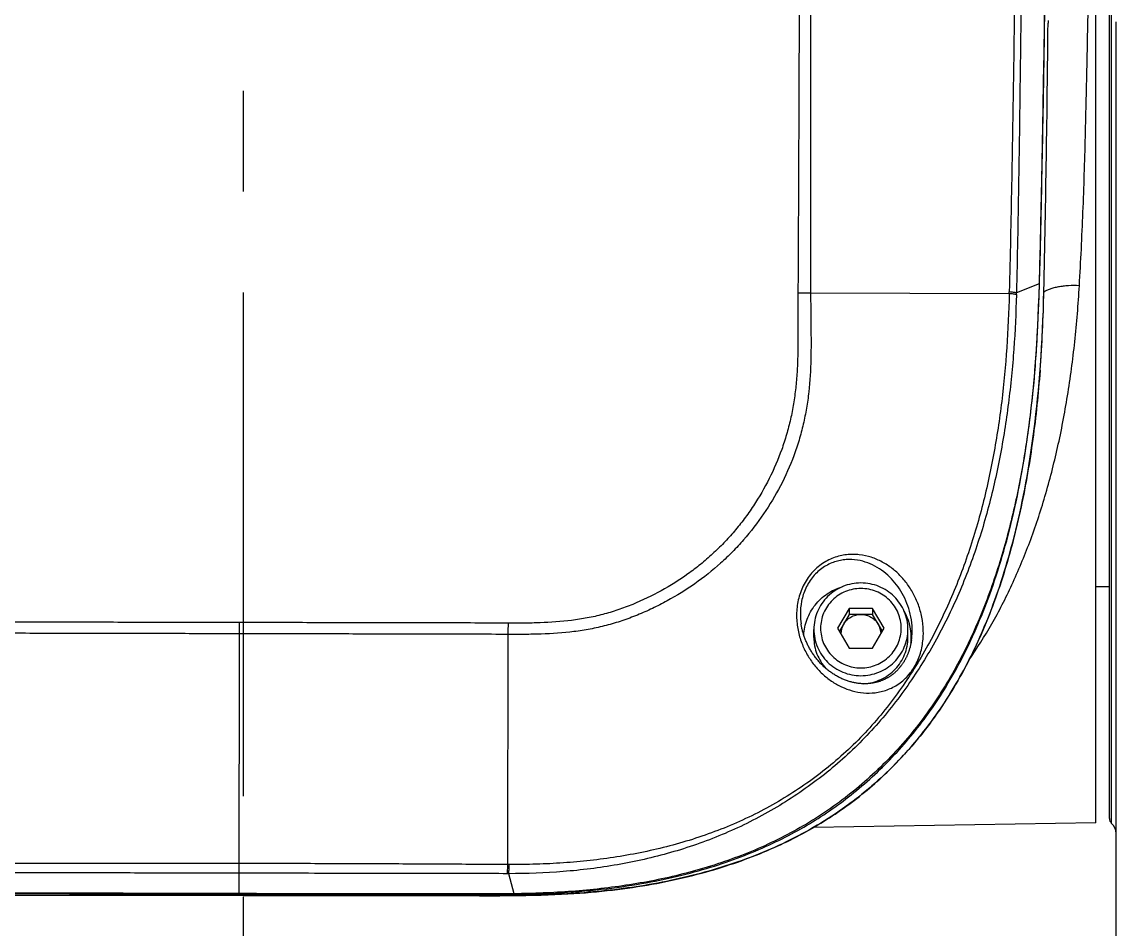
# Model space of a CAD drawing. Header units: millimetres. Extents: x 5828 to 6704, y 123 to 421.
# Drawn here: x 6340.053 to 6344.126, y 269.845 to 273.221 of the extents above; entities that cross this region are included whole.
import ezdxf

# ---------------------------------------------------------------- set-up
doc = ezdxf.new("R2010")
doc.units = ezdxf.units.MM
doc.linetypes.add('CENTER', pattern=[0.6, 0.375, -0.075, 0.075, -0.075])
doc.layers.add('中心线', color=7, linetype='Continuous')
doc.layers.add('外形图', color=7, linetype='Continuous')

msp = doc.modelspace()

# ---------------------------------------------------------------- linework, layer by layer
at = {"layer": '中心线', "linetype": 'CENTER', "ltscale": 5}
msp.add_line((6340.876, 281.2143), (6340.876, 224.7506), dxfattribs=at)
at = {"layer": '外形图', "linetype": 'ByBlock'}
for p, q in [((6344.051, 270.2408), (6344.051, 277.0939)), ((6344.101, 270.2569), (6344.101, 276.6439)), ((6344.1093, 270.2383), (6344.1093, 273.4686)), ((6343.8728, 273.2264), (6343.8726, 273.2156)), ((6344.126, 269.6744), (6344.126, 273.2209)), ((6343.8493, 272.6317), (6343.8544, 272.9022)), ((6343.7283, 272.2094), (6342.989, 272.2108)), ((6343.8396, 272.2459), (6343.7549, 272.2125)), ((6343.8572, 272.2194), (6343.8572, 272.219)), ((6343.8429, 271.9245), (6343.8428, 271.923)), ((6344.051, 271.1193), (6344.101, 271.1193)), ((6343.1327, 271.0384), (6343.0894, 270.9645)), ((6343.1327, 271.0384), (6343.1327, 271.0158)), ((6343.2193, 271.0384), (6343.1327, 271.0384)), ((6343.2193, 271.0384), (6343.2193, 271.0158)), ((6343.2626, 270.9645), (6343.2193, 271.0384)), ((6340.8633, 270.9438), (6340.8634, 270.9856)), ((6343.1327, 271.0158), (6343.096, 270.9532)), ((6343.2193, 271.0158), (6343.1327, 271.0158)), ((6343.256, 270.9532), (6343.2193, 271.0158)), ((6343.001, 270.9298), (6343.001, 270.9602)), ((6343.0894, 270.9645), (6343.1327, 270.8906)), ((6343.2193, 270.8906), (6343.2626, 270.9645)), ((6343.351, 270.9298), (6343.351, 270.9602)), ((6340.8617, 269.9749), (6340.8633, 270.9438)), ((6341.8618, 270.085), (6341.8633, 270.9414)), ((6343.1327, 270.8906), (6343.2193, 270.8906)), ((6344.051, 270.2408), (6342.999, 270.2225)), ((6341.8651, 270.051), (6341.8597, 270.051)), ((6341.8674, 270.0849), (6341.8618, 270.085)), ((6341.8852, 269.9763), (6341.8651, 270.051)), ((6340.2298, 269.9764), (6340.701, 269.9752)), ((6340.701, 269.9752), (6341.5502, 269.974)), ((6341.4931, 269.9694), (6341.6288, 269.9693)), ((6341.5502, 269.974), (6341.7983, 269.9736)), ((6341.6288, 269.9693), (6341.7563, 269.969)), ((6341.7563, 269.969), (6341.8315, 269.9691))]:
    msp.add_line(p, q, dxfattribs=at)
for points in [[(6343.8544, 272.9022), (6343.8561, 273.0004), (6343.8577, 273.1033), (6343.8591, 273.2112), (6343.8605, 273.3248)], [(6343.8404, 272.2447), (6343.8425, 272.3171), (6343.8444, 272.3917), (6343.8461, 272.4688), (6343.8493, 272.6317)], [(6341.8315, 269.9691), (6341.8658, 269.9693), (6341.898, 269.9696), (6341.9285, 269.9701), (6341.9576, 269.9707), (6341.9853, 269.9714), (6342.0118, 269.9723), (6342.0372, 269.9733), (6342.0616, 269.9745), (6342.085, 269.9758), (6342.1076, 269.9771), (6342.1295, 269.9786), (6342.1507, 269.9803), (6342.1715, 269.982), (6342.1919, 269.9838), (6342.2119, 269.9858), (6342.2316, 269.9879), (6342.251, 269.9901), (6342.2701, 269.9924), (6342.289, 269.9948), (6342.3077, 269.9973), (6342.3261, 270), (6342.3444, 270.0028), (6342.3625, 270.0057), (6342.3804, 270.0086), (6342.3982, 270.0118), (6342.4158, 270.015), (6342.4332, 270.0183), (6342.4504, 270.0217), (6342.4675, 270.0253), (6342.4844, 270.0289), (6342.5011, 270.0326), (6342.5177, 270.0365), (6342.5341, 270.0404), (6342.5504, 270.0445), (6342.5665, 270.0486), (6342.5824, 270.0528), (6342.5981, 270.0571), (6342.6136, 270.0615), (6342.629, 270.0659), (6342.6441, 270.0705), (6342.6591, 270.0751), (6342.6739, 270.0798), (6342.6885, 270.0846), (6342.703, 270.0894), (6342.7173, 270.0943), (6342.7314, 270.0993), (6342.7453, 270.1044), (6342.7591, 270.1095), (6342.7727, 270.1147), (6342.7862, 270.1199), (6342.7995, 270.1253), (6342.8127, 270.1306), (6342.8256, 270.1361), (6342.8385, 270.1416), (6342.8512, 270.1472), (6342.8637, 270.1528), (6342.8761, 270.1585), (6342.8883, 270.1643), (6342.9004, 270.1701), (6342.9124, 270.176), (6342.9243, 270.182), (6342.9361, 270.188), (6342.9478, 270.1941), (6342.9593, 270.2003), (6342.9708, 270.2065), (6342.9822, 270.2129), (6342.9934, 270.2193), (6343.0046, 270.2257), (6343.0156, 270.2323), (6343.0266, 270.2388), (6343.0374, 270.2455), (6343.0481, 270.2522), (6343.0587, 270.259), (6343.0692, 270.2658), (6343.0796, 270.2727), (6343.0899, 270.2797), (6343.1002, 270.2868), (6343.1104, 270.2939), (6343.1205, 270.3012), (6343.1305, 270.3085), (6343.1405, 270.3159), (6343.1505, 270.3234), (6343.1603, 270.331), (6343.1702, 270.3387), (6343.1799, 270.3465), (6343.1896, 270.3543), (6343.1992, 270.3623), (6343.2087, 270.3703), (6343.2181, 270.3784), (6343.2275, 270.3866), (6343.2368, 270.3948), (6343.2461, 270.4032), (6343.2552, 270.4116), (6343.2643, 270.4201), (6343.2733, 270.4287), (6343.2822, 270.4373), (6343.291, 270.4461), (6343.2999, 270.4549), (6343.3086, 270.4639), (6343.3174, 270.473), (6343.326, 270.4821), (6343.3346, 270.4914), (6343.3432, 270.5008), (6343.3517, 270.5103), (6343.3601, 270.5199), (6343.3685, 270.5296), (6343.3768, 270.5394), (6343.3851, 270.5492), (6343.3933, 270.5592), (6343.4015, 270.5693), (6343.4095, 270.5795), (6343.4175, 270.5898), (6343.4255, 270.6002), (6343.4333, 270.6107), (6343.4411, 270.6213), (6343.4488, 270.6319), (6343.4565, 270.6427), (6343.4641, 270.6537), (6343.4717, 270.6647), (6343.4792, 270.6759), (6343.4867, 270.6872), (6343.4941, 270.6987), (6343.5015, 270.7103), (6343.5089, 270.7221), (6343.5161, 270.734), (6343.5234, 270.746), (6343.5305, 270.7582), (6343.5377, 270.7705), (6343.5447, 270.783), (6343.5517, 270.7956), (6343.5587, 270.8084), (6343.5656, 270.8213), (6343.5724, 270.8343), (6343.5792, 270.8476), (6343.5859, 270.861), (6343.5925, 270.8745), (6343.5992, 270.8883), (6343.6057, 270.9023), (6343.6123, 270.9164), (6343.6188, 270.9308), (6343.6252, 270.9454), (6343.6316, 270.9601), (6343.6379, 270.9752), (6343.6442, 270.9904), (6343.6504, 271.0059), (6343.6566, 271.0216), (6343.6628, 271.0376), (6343.6688, 271.0538), (6343.6749, 271.0702), (6343.6808, 271.0869), (6343.6868, 271.1039), (6343.6926, 271.1211), (6343.6984, 271.1385), (6343.7041, 271.1563), (6343.7098, 271.1743), (6343.7154, 271.1926), (6343.7209, 271.2113), (6343.7264, 271.2302), (6343.7318, 271.2495), (6343.7371, 271.269), (6343.7424, 271.2888), (6343.7475, 271.309), (6343.7526, 271.3294), (6343.7576, 271.3502), (6343.7625, 271.3712), (6343.7674, 271.3927), (6343.7721, 271.4145), (6343.7767, 271.4366), (6343.7813, 271.459), (6343.7857, 271.4819), (6343.7901, 271.5051), (6343.7943, 271.5287), (6343.7985, 271.5527), (6343.8025, 271.5771), (6343.8065, 271.602), (6343.8103, 271.6273), (6343.814, 271.6531), (6343.8176, 271.6794), (6343.8211, 271.7062), (6343.8244, 271.7336), (6343.8277, 271.7615), (6343.8308, 271.7901), (6343.8337, 271.8192), (6343.8366, 271.849), (6343.8393, 271.8795), (6343.8419, 271.9107), (6343.8443, 271.9427), (6343.8466, 271.9753), (6343.8486, 272.0086), (6343.8506, 272.0425), (6343.8523, 272.077), (6343.8538, 272.112), (6343.8551, 272.1474), (6343.8563, 272.1833), (6343.8572, 272.2194)], [(6341.8852, 269.9741), (6341.9144, 269.9746), (6341.9418, 269.9752), (6341.9677, 269.9759), (6341.9924, 269.9768), (6342.0162, 269.9778), (6342.0393, 269.979), (6342.062, 269.9802), (6342.0842, 269.9817), (6342.106, 269.9832), (6342.1274, 269.9849), (6342.1484, 269.9867), (6342.1691, 269.9886), (6342.1894, 269.9907), (6342.2094, 269.9928), (6342.2291, 269.9951), (6342.2485, 269.9975), (6342.2675, 270), (6342.2863, 270.0025), (6342.3048, 270.0052), (6342.3231, 270.0081), (6342.3411, 270.011), (6342.3588, 270.014), (6342.3763, 270.0171), (6342.3936, 270.0203), (6342.4107, 270.0236), (6342.4276, 270.027), (6342.4443, 270.0305), (6342.4607, 270.034), (6342.477, 270.0377), (6342.4932, 270.0415), (6342.5091, 270.0454), (6342.5249, 270.0493), (6342.5405, 270.0534), (6342.5559, 270.0575), (6342.5712, 270.0617), (6342.5864, 270.0661), (6342.6014, 270.0705), (6342.6162, 270.075), (6342.6309, 270.0795), (6342.6454, 270.0842), (6342.6598, 270.0889), (6342.6741, 270.0938), (6342.6882, 270.0987), (6342.7021, 270.1036), (6342.7159, 270.1087), (6342.7296, 270.1138), (6342.7431, 270.119), (6342.7565, 270.1243), (6342.7697, 270.1296), (6342.7827, 270.135), (6342.7957, 270.1405), (6342.8085, 270.1461), (6342.8212, 270.1517), (6342.8337, 270.1574), (6342.8461, 270.1631), (6342.8584, 270.169), (6342.8705, 270.1748), (6342.8826, 270.1808), (6342.8945, 270.1868), (6342.9062, 270.1929), (6342.9178, 270.199), (6342.9293, 270.2052), (6342.9407, 270.2115), (6342.9519, 270.2178), (6342.963, 270.2241), (6342.974, 270.2305), (6342.9849, 270.237), (6342.9956, 270.2435), (6343.0063, 270.2501), (6343.0168, 270.2568), (6343.0274, 270.2636), (6343.0379, 270.2704), (6343.0483, 270.2774), (6343.0587, 270.2845), (6343.069, 270.2917), (6343.0793, 270.2989), (6343.0895, 270.3063), (6343.0997, 270.3138), (6343.1098, 270.3213), (6343.1199, 270.329), (6343.13, 270.3368), (6343.14, 270.3447), (6343.15, 270.3527), (6343.1599, 270.3608), (6343.1698, 270.369), (6343.1796, 270.3773), (6343.1893, 270.3857), (6343.199, 270.3942), (6343.2087, 270.4028), (6343.2183, 270.4115), (6343.2278, 270.4203), (6343.2372, 270.4292), (6343.2466, 270.4382), (6343.256, 270.4472), (6343.2652, 270.4564), (6343.2744, 270.4656), (6343.2835, 270.475), (6343.2926, 270.4844), (6343.3016, 270.494), (6343.3105, 270.5036), (6343.3193, 270.5133), (6343.3281, 270.5231), (6343.3368, 270.5329), (6343.3454, 270.5429), (6343.3538, 270.5529), (6343.3622, 270.5629), (6343.3706, 270.573), (6343.3788, 270.5832), (6343.3869, 270.5935), (6343.395, 270.6039), (6343.403, 270.6144), (6343.4109, 270.6249), (6343.4188, 270.6356), (6343.4266, 270.6464), (6343.4343, 270.6572), (6343.4419, 270.6682), (6343.4495, 270.6793), (6343.457, 270.6905), (6343.4645, 270.7018), (6343.472, 270.7133), (6343.4794, 270.7249), (6343.4867, 270.7367), (6343.4941, 270.7487), (6343.5013, 270.7608), (6343.5086, 270.7731), (6343.5158, 270.7856), (6343.5229, 270.7982), (6343.53, 270.811), (6343.5371, 270.8239), (6343.5441, 270.8371), (6343.5511, 270.8504), (6343.558, 270.8638), (6343.5649, 270.8775), (6343.5717, 270.8913), (6343.5784, 270.9053), (6343.5851, 270.9196), (6343.5918, 270.934), (6343.5984, 270.9486), (6343.605, 270.9634), (6343.6115, 270.9785), (6343.618, 270.9938), (6343.6244, 271.0093), (6343.6308, 271.0251), (6343.6371, 271.0411), (6343.6434, 271.0573), (6343.6496, 271.0738), (6343.6557, 271.0905), (6343.6618, 271.1074), (6343.6678, 271.1246), (6343.6738, 271.142), (6343.6797, 271.1596), (6343.6855, 271.1775), (6343.6912, 271.1956), (6343.6969, 271.214), (6343.7024, 271.2326), (6343.7079, 271.2515), (6343.7133, 271.2707), (6343.7187, 271.2901), (6343.7239, 271.3099), (6343.7291, 271.3299), (6343.7342, 271.3502), (6343.7392, 271.3708), (6343.7441, 271.3918), (6343.749, 271.4131), (6343.7537, 271.4348), (6343.7584, 271.4569), (6343.763, 271.4794), (6343.7675, 271.5023), (6343.7719, 271.5257), (6343.7763, 271.5496), (6343.7805, 271.5739), (6343.7847, 271.5987), (6343.7887, 271.624), (6343.7927, 271.6498), (6343.7965, 271.6761), (6343.8002, 271.7028), (6343.8038, 271.7298), (6343.8072, 271.7571), (6343.8104, 271.7844), (6343.8135, 271.8119), (6343.8164, 271.8395), (6343.8191, 271.8672), (6343.8216, 271.8954), (6343.824, 271.9245), (6343.8264, 271.9545), (6343.8285, 271.9856), (6343.8306, 272.018), (6343.8325, 272.0516), (6343.8343, 272.0867), (6343.836, 272.1234), (6343.8376, 272.1618), (6343.8391, 272.2023), (6343.8404, 272.2447)], [(6342.9609, 270.947), (6342.96, 270.9503), (6342.9591, 270.9536), (6342.9583, 270.9569), (6342.9575, 270.9601), (6342.9567, 270.9634), (6342.9561, 270.9667), (6342.9554, 270.9699), (6342.9548, 270.9731), (6342.9542, 270.9764), (6342.9537, 270.9796), (6342.9536, 270.9803)], [(6343.364, 270.9183), (6343.3636, 270.9154), (6343.3631, 270.9128), (6343.3626, 270.9103), (6343.3622, 270.9077), (6343.3616, 270.9052), (6343.3611, 270.9028), (6343.3605, 270.9003), (6343.36, 270.8979), (6343.3594, 270.8956), (6343.3588, 270.8932), (6343.3581, 270.8909), (6343.3575, 270.8886), (6343.3568, 270.8863), (6343.3561, 270.8841), (6343.3554, 270.8819), (6343.3546, 270.8797), (6343.3539, 270.8775), (6343.3531, 270.8753), (6343.3523, 270.8732), (6343.3515, 270.8711), (6343.3507, 270.8691), (6343.3499, 270.867), (6343.349, 270.865), (6343.3482, 270.863), (6343.3473, 270.8611), (6343.3464, 270.8591), (6343.3455, 270.8572), (6343.3446, 270.8553), (6343.3436, 270.8534), (6343.3426, 270.8515), (6343.3417, 270.8496), (6343.3407, 270.8478), (6343.3397, 270.8459), (6343.3386, 270.8441), (6343.3376, 270.8424), (6343.3365, 270.8406), (6343.3355, 270.8388), (6343.3344, 270.8371), (6343.3333, 270.8354), (6343.3322, 270.8338), (6343.3311, 270.8321), (6343.33, 270.8305), (6343.3288, 270.8288), (6343.3276, 270.8272), (6343.3265, 270.8256), (6343.3252, 270.824), (6343.324, 270.8224), (6343.3228, 270.8208), (6343.3215, 270.8193), (6343.3202, 270.8177), (6343.3189, 270.8162), (6343.3176, 270.8146), (6343.3162, 270.8131), (6343.3149, 270.8116), (6343.3135, 270.8102), (6343.3121, 270.8087), (6343.3107, 270.8073), (6343.3093, 270.8059), (6343.3079, 270.8045), (6343.3065, 270.8031), (6343.305, 270.8017), (6343.3035, 270.8004), (6343.3019, 270.799), (6343.3004, 270.7977), (6343.2988, 270.7963), (6343.2972, 270.795), (6343.2956, 270.7937), (6343.2939, 270.7924), (6343.2923, 270.7911), (6343.2905, 270.7899), (6343.2888, 270.7886), (6343.2871, 270.7874), (6343.2853, 270.7862), (6343.2835, 270.785), (6343.2817, 270.7838), (6343.2798, 270.7826), (6343.278, 270.7815), (6343.2761, 270.7804), (6343.2741, 270.7793), (6343.2722, 270.7782), (6343.2702, 270.7771), (6343.2681, 270.7761), (6343.2661, 270.775), (6343.264, 270.774), (6343.2618, 270.773), (6343.2597, 270.7721), (6343.2575, 270.7711), (6343.2553, 270.7702), (6343.253, 270.7693), (6343.2507, 270.7684), (6343.2484, 270.7676), (6343.246, 270.7667), (6343.2436, 270.766), (6343.2411, 270.7652), (6343.2387, 270.7645), (6343.2362, 270.7638), (6343.2336, 270.7631), (6343.2311, 270.7625), (6343.2285, 270.7619), (6343.2258, 270.7613), (6343.2232, 270.7608), (6343.2204, 270.7603), (6343.2177, 270.7599), (6343.2149, 270.7594), (6343.2121, 270.7591), (6343.2092, 270.7588), (6343.2063, 270.7585), (6343.2033, 270.7582), (6343.2004, 270.758), (6343.1974, 270.7579), (6343.1944, 270.7578), (6343.1913, 270.7578), (6343.1883, 270.7578), (6343.1852, 270.7578), (6343.182, 270.7579), (6343.1789, 270.7581), (6343.1757, 270.7583), (6343.1725, 270.7586), (6343.1692, 270.7589), (6343.166, 270.7593), (6343.1627, 270.7598), (6343.1593, 270.7603), (6343.156, 270.7608), (6343.1527, 270.7615), (6343.1493, 270.7622), (6343.146, 270.7629), (6343.1426, 270.7637), (6343.1392, 270.7646), (6343.1359, 270.7655), (6343.1325, 270.7665), (6343.1291, 270.7676), (6343.1257, 270.7687), (6343.1222, 270.7699), (6343.1188, 270.7711), (6343.1154, 270.7724), (6343.112, 270.7738), (6343.1086, 270.7752), (6343.1052, 270.7767), (6343.1018, 270.7783), (6343.0984, 270.7799), (6343.0951, 270.7816), (6343.0917, 270.7833), (6343.0884, 270.7851), (6343.0851, 270.787), (6343.0818, 270.7889), (6343.0785, 270.7908), (6343.0753, 270.7929), (6343.072, 270.795), (6343.0688, 270.7971), (6343.0656, 270.7993), (6343.0625, 270.8016), (6343.0593, 270.8039), (6343.0562, 270.8062), (6343.0532, 270.8086), (6343.0501, 270.8111), (6343.0471, 270.8136), (6343.0442, 270.8161), (6343.0412, 270.8187), (6343.0384, 270.8213), (6343.0355, 270.824), (6343.0327, 270.8267), (6343.0299, 270.8294), (6343.0272, 270.8322), (6343.0245, 270.835), (6343.0219, 270.8379), (6343.0193, 270.8408), (6343.0167, 270.8437), (6343.0142, 270.8467), (6343.0117, 270.8497), (6343.0093, 270.8527), (6343.007, 270.8558), (6343.0047, 270.8588), (6343.0024, 270.8619), (6343.0002, 270.8651), (6342.998, 270.8682), (6342.9959, 270.8714), (6342.9938, 270.8745), (6342.9918, 270.8777), (6342.9898, 270.881), (6342.9879, 270.8842), (6342.986, 270.8874), (6342.9842, 270.8907), (6342.9824, 270.894), (6342.9807, 270.8973), (6342.979, 270.9006), (6342.9774, 270.9039), (6342.9758, 270.9072), (6342.9743, 270.9105), (6342.9729, 270.9138), (6342.9714, 270.9171), (6342.9701, 270.9204), (6342.9688, 270.9238), (6342.9675, 270.9271), (6342.9663, 270.9304), (6342.9651, 270.9337), (6342.964, 270.9371), (6342.9629, 270.9404), (6342.9619, 270.9437), (6342.9609, 270.947)], [(6339.8382, 269.978), (6339.881, 269.9775), (6339.9251, 269.9771), (6340.2298, 269.9764)], [(6340.876, 269.9693), (6341.0445, 269.9693), (6341.4931, 269.9694)], [(6341.7983, 269.9736), (6341.8424, 269.9737), (6341.8852, 269.9741)]]:
    msp.add_lwpolyline(points, dxfattribs=at)
for centre, radius, start, end in [((6264.8219, 273.9443), 79.0541, 358.749757, 359.471839), ((6342.9168, 269.8496), 2.3624, 88.2501, 89.3994), ((6340.8996, 272.2833), 2.8297, 358.5049, 358.6331), ((6340.6926, 272.2773), 3.0631, 358.6663, 358.7882), ((6338.4979, 272.3302), 5.3604, 355.6589, 358.8112), ((6343.1689, 270.9298), 0.1947, 359.9111, 30.3115), ((6343.2038, 271.0186), 0.2531, 180.7405, 188.7114), ((6338.2037, 270.9971), 3.66, 359.1274, 359.7834), ((6343.174, 270.9419), 0.073, 149.5856, 177.8523), ((6343.178, 270.9419), 0.073, 2.1477, 30.4144), ((6343.1206, 270.9553), 0.2462, 351.3553, 358.986), ((6343.1694, 270.9299), 0.1941, 353.8397, 359.8856), ((6344.126, 270.2569), 0.025, 180, 228.1897), ((6344.076, 270.201), 0.05, 0, 48.1897)]:
    msp.add_arc(centre, radius, start, end, dxfattribs=at)
for points, knots in [([(6343.8092, 277.0952), (6343.8168, 276.8932), (6343.8305, 276.4892), (6343.8464, 275.8831), (6343.8575, 275.2769), (6343.8627, 274.7717), (6343.8646, 274.3675), (6343.8648, 274.0643), (6343.8638, 273.7612), (6343.862, 273.5086), (6343.8598, 273.3065), (6343.8579, 273.155), (6343.8556, 273.0035), (6343.8529, 272.8519), (6343.85, 272.7004), (6343.847, 272.5489), (6343.8438, 272.3974), (6343.8411, 272.2964), (6343.8396, 272.2459)], [0, 0, 0, 0, 0.125013, 0.250023, 0.375031, 0.500036, 0.562537, 0.625037, 0.687536, 0.750033, 0.781281, 0.812529, 0.843776, 0.875023, 0.906268, 0.937512, 0.968756, 1, 1, 1, 1]), ([(6342.9486, 275.9576), (6342.9492, 275.8017), (6342.9498, 275.4898), (6342.95, 275.0219), (6342.9496, 274.5539), (6342.9488, 274.0857), (6342.9475, 273.6174), (6342.9458, 273.149), (6342.9442, 272.7586), (6342.9429, 272.4462), (6342.9421, 272.2899), (6342.9416, 272.2118)], [0, 0, 0, 0, 0.12487, 0.249781, 0.37473, 0.499717, 0.624739, 0.749795, 0.874883, 0.937438, 1, 1, 1, 1]), ([(6342.9962, 275.9567), (6342.9952, 275.8008), (6342.9933, 275.489), (6342.9906, 274.8651), (6342.9896, 274.241), (6342.9889, 273.6166), (6342.9887, 273.1482), (6342.9888, 272.7577), (6342.989, 272.4452), (6342.989, 272.289), (6342.989, 272.2108)], [0, 0, 0, 0, 0.124835, 0.249729, 0.499663, 0.624694, 0.749762, 0.874865, 0.937429, 1, 1, 1, 1]), ([(6343.7374, 275.393), (6343.7404, 275.2607), (6343.7455, 274.9961), (6343.7503, 274.5991), (6343.7524, 274.202), (6343.7519, 273.8049), (6343.7489, 273.4077), (6343.7439, 273.0104), (6343.7371, 272.6131), (6343.7316, 272.3482), (6343.7285, 272.2158)], [0, 0, 0, 0, 0.124925, 0.249873, 0.374842, 0.499826, 0.624825, 0.749852, 0.874912, 1, 1, 1, 1]), ([(6343.7639, 275.3878), (6343.7681, 275.1234), (6343.774, 274.5945), (6343.7758, 273.8008), (6343.7708, 273.1391), (6343.763, 272.6096), (6343.7579, 272.3449), (6343.7549, 272.2125)], [0, 0, 0, 0, 0.249767, 0.499737, 0.749826, 0.874907, 1, 1, 1, 1]), ([(6343.9893, 272.2392), (6343.992, 272.2845), (6343.9968, 272.3757), (6344.0029, 272.5137), (6344.0079, 272.6535), (6344.0118, 272.7948), (6344.0146, 272.9134), (6344.0167, 273.0088), (6344.0188, 273.1047), (6344.0212, 273.2249), (6344.0226, 273.3212), (6344.023, 273.3693)], [0, 0, 0, 0, 0.120295, 0.242501, 0.366308, 0.491428, 0.61762, 0.681045, 0.744645, 0.872213, 1, 1, 1, 1]), ([(6342.989, 272.2108), (6342.9889, 272.1904), (6342.9891, 272.1496), (6342.9901, 272.068), (6342.9911, 271.966), (6342.9855, 271.864), (6342.9741, 271.7831), (6342.962, 271.7231), (6342.9463, 271.664), (6342.9204, 271.5867), (6342.8789, 271.4934), (6342.8158, 271.3886), (6342.7535, 271.3079), (6342.6982, 271.2481), (6342.6393, 271.1918), (6342.5596, 271.1282), (6342.4727, 271.0746), (6342.4001, 271.0376), (6342.3442, 271.0129), (6342.2868, 270.9915), (6342.2282, 270.974), (6342.1684, 270.9606), (6342.0878, 270.9481), (6342.0062, 270.9428), (6341.9246, 270.9412), (6341.8837, 270.9412), (6341.8633, 270.9414)], [0, 0, 0, 0, 0.031292, 0.062588, 0.125177, 0.187736, 0.21901, 0.250274, 0.281528, 0.312771, 0.3752, 0.437605, 0.500001, 0.531211, 0.562421, 0.624827, 0.68726, 0.7185, 0.749746, 0.781, 0.812262, 0.843533, 0.874813, 0.937386, 0.968691, 1, 1, 1, 1]), ([(6342.9416, 272.2118), (6342.9413, 272.1725), (6342.9416, 272.0939), (6342.9418, 271.9957), (6342.9386, 271.9171), (6342.9337, 271.8584), (6342.9258, 271.8), (6342.9145, 271.7421), (6342.8998, 271.6851), (6342.8757, 271.6104), (6342.8369, 271.52), (6342.7875, 271.4351), (6342.7422, 271.371), (6342.7054, 271.3251), (6342.666, 271.2814), (6342.624, 271.2402), (6342.5794, 271.2017), (6342.517, 271.1541), (6342.4336, 271.1021), (6342.3451, 271.0595), (6342.2715, 271.0319), (6342.2151, 271.0149), (6342.1576, 271.002), (6342.0798, 270.99), (6342.0013, 270.9848), (6341.9227, 270.9832), (6341.8834, 270.9831), (6341.8637, 270.9833)], [0, 0, 0, 0, 0.062571, 0.125141, 0.156422, 0.187697, 0.218963, 0.250222, 0.281473, 0.312717, 0.375155, 0.437575, 0.468794, 0.500011, 0.531227, 0.562444, 0.593662, 0.624884, 0.687316, 0.749773, 0.781024, 0.812283, 0.84355, 0.874827, 0.937393, 0.968694, 1, 1, 1, 1]), ([(6343.7283, 272.2094), (6343.7266, 272.1425), (6343.7207, 272.0085), (6343.7021, 271.8083), (6343.6769, 271.6426), (6343.6504, 271.5112), (6343.6192, 271.3809), (6343.5805, 271.2525), (6343.5334, 271.1272), (6343.4938, 271.0349), (6343.4498, 270.9446), (6343.4012, 270.8567), (6343.3478, 270.7716), (6343.2896, 270.6898), (6343.2263, 270.6118), (6343.1576, 270.5387), (6343.0838, 270.4708), (6343.0054, 270.4084), (6342.9228, 270.3516), (6342.8367, 270.3003), (6342.7474, 270.2548), (6342.6552, 270.2154), (6342.5608, 270.1817), (6342.4645, 270.1535), (6342.3668, 270.1306), (6342.268, 270.1126), (6342.1685, 270.0993), (6342.0684, 270.0904), (6341.968, 270.0856), (6341.9009, 270.0848), (6341.8674, 270.0849)], [0, 0, 0, 0, 0.062595, 0.125183, 0.18776, 0.219049, 0.250332, 0.312861, 0.344121, 0.375378, 0.406636, 0.437893, 0.46915, 0.500404, 0.531645, 0.56286, 0.594051, 0.625226, 0.6564, 0.687583, 0.718772, 0.749963, 0.781163, 0.812375, 0.843604, 0.874851, 0.906115, 0.937396, 0.96869, 1, 1, 1, 1]), ([(6343.8396, 272.2459), (6343.8385, 272.2105), (6343.836, 272.1398), (6343.8308, 272.0338), (6343.8235, 271.9278), (6343.8137, 271.8221), (6343.801, 271.7167), (6343.7855, 271.6117), (6343.767, 271.5071), (6343.7378, 271.3685), (6343.7011, 271.2316), (6343.6556, 271.0973), (6343.604, 270.9652), (6343.5422, 270.8371), (6343.469, 270.7153), (6343.3879, 270.5983), (6343.2945, 270.4899), (6343.1905, 270.3922), (6343.1073, 270.3244), (6343.0193, 270.2629), (6342.9268, 270.208), (6342.8306, 270.1597), (6342.6984, 270.1039), (6342.5611, 270.0604), (6342.4212, 270.028), (6342.315, 270.0089), (6342.2081, 269.9946), (6342.1007, 269.9846), (6341.993, 269.9785), (6341.9211, 269.9768), (6341.8852, 269.9763)], [0, 0, 0, 0, 0.031041, 0.062078, 0.093115, 0.124152, 0.15519, 0.186228, 0.217268, 0.248314, 0.310414, 0.341487, 0.372574, 0.434785, 0.465943, 0.497134, 0.559587, 0.590888, 0.622226, 0.6536, 0.68501, 0.71645, 0.747913, 0.810868, 0.842377, 0.873894, 0.905417, 0.936943, 0.968471, 1, 1, 1, 1]), ([(6343.579, 270.8473), (6343.609, 270.8903), (6343.6661, 270.9811), (6343.7412, 271.1275), (6343.8073, 271.2863), (6343.8639, 271.4571), (6343.9107, 271.639), (6343.9473, 271.8312), (6343.974, 272.0323), (6343.9852, 272.1694), (6343.9893, 272.2392)], [0, 0, 0, 0, 0.106984, 0.218733, 0.335673, 0.458036, 0.585866, 0.719033, 0.857235, 1, 1, 1, 1]), ([(6343.7548, 272.206), (6343.7533, 272.2063), (6343.7497, 272.207), (6343.7409, 272.2082), (6343.7336, 272.209), (6343.7283, 272.2094)], [0, 0, 0, 0, 0.175321, 0.401856, 1, 1, 1, 1]), ([(6343.7549, 272.2125), (6343.7534, 272.2128), (6343.7499, 272.2134), (6343.7411, 272.2146), (6343.7338, 272.2153), (6343.7285, 272.2158)], [0, 0, 0, 0, 0.17516, 0.401653, 1, 1, 1, 1]), ([(6343.8404, 272.2447), (6343.8405, 272.2449), (6343.8403, 272.2454), (6343.8399, 272.2457), (6343.8396, 272.2459)], [0, 0, 0, 0, 0.250722, 1, 1, 1, 1]), ([(6343.9893, 272.2392), (6343.9758, 272.2398), (6343.9557, 272.2397), (6343.9297, 272.2374), (6343.9116, 272.2348), (6343.8951, 272.2312), (6343.8804, 272.2268), (6343.8677, 272.2216), (6343.8603, 272.2174), (6343.8571, 272.2151)], [0, 0, 0, 0, 0.298586, 0.440773, 0.575146, 0.699695, 0.812735, 0.913034, 1, 1, 1, 1]), ([(6343.7548, 272.206), (6343.7532, 272.1384), (6343.7485, 272.037), (6343.737, 271.9022), (6343.7218, 271.7679), (6343.6954, 271.601), (6343.6504, 271.4035), (6343.5999, 271.2423), (6343.5508, 271.1167), (6343.5096, 271.0244), (6343.4638, 270.9342), (6343.4133, 270.8465), (6343.3581, 270.7617), (6343.2983, 270.68), (6343.2337, 270.602), (6343.164, 270.5285), (6343.0896, 270.4599), (6343.0106, 270.3966), (6342.9277, 270.3383), (6342.8414, 270.285), (6342.7519, 270.2372), (6342.6595, 270.1952), (6342.5646, 270.1591), (6342.4678, 270.1285), (6342.3693, 270.1034), (6342.2697, 270.0834), (6342.1692, 270.0684), (6342.0344, 270.0546), (6341.9328, 270.0509), (6341.8651, 270.051)], [0, 0, 0, 0, 0.062578, 0.093851, 0.125117, 0.187617, 0.250072, 0.31246, 0.343641, 0.374816, 0.405993, 0.437177, 0.468372, 0.49958, 0.530793, 0.561999, 0.593201, 0.624407, 0.655631, 0.686886, 0.718161, 0.749447, 0.780742, 0.812048, 0.843362, 0.874685, 0.906013, 0.937345, 1, 1, 1, 1]), ([(6343.8428, 271.923), (6343.8363, 271.8378), (6343.8189, 271.6676), (6343.7829, 271.4568), (6343.7438, 271.2903), (6343.7086, 271.1668), (6343.6669, 271.0452), (6343.6182, 270.9262), (6343.5616, 270.8106), (6343.4964, 270.6994), (6343.4348, 270.6112), (6343.3811, 270.544), (6343.3244, 270.4791), (6343.2634, 270.418), (6343.1984, 270.3613), (6343.1307, 270.3075), (6343.0415, 270.2462), (6342.9283, 270.1823), (6342.8101, 270.1281), (6342.688, 270.0832), (6342.5631, 270.0466), (6342.4361, 270.0179), (6342.3077, 269.9966), (6342.1783, 269.982), (6342.0484, 269.9734), (6341.9399, 269.9704), (6341.8532, 269.9695), (6341.7881, 269.9694), (6341.7231, 269.9694), (6341.6363, 269.9695), (6341.5496, 269.9697), (6341.4628, 269.9698), (6341.3761, 269.9698), (6341.2676, 269.9697), (6341.0942, 269.9697), (6340.964, 269.9699), (6340.8773, 269.9699)], [0, 0, 0, 0, 0.061892, 0.123803, 0.154777, 0.185766, 0.21677, 0.247802, 0.278854, 0.309947, 0.341076, 0.356659, 0.372256, 0.403478, 0.419107, 0.434747, 0.466053, 0.497396, 0.528757, 0.560152, 0.59156, 0.622973, 0.654394, 0.685818, 0.717245, 0.748662, 0.764371, 0.780082, 0.795792, 0.811502, 0.842917, 0.858625, 0.874333, 0.90575, 0.937167, 1, 1, 1, 1]), ([(6343.4084, 270.9432), (6343.4087, 270.9601), (6343.4063, 270.9932), (6343.3949, 271.0405), (6343.3772, 271.0839), (6343.3541, 271.1231), (6343.3259, 271.1578), (6343.2932, 271.1877), (6343.2561, 271.212), (6343.2148, 271.2298), (6343.1775, 271.238), (6343.1465, 271.2397), (6343.1225, 271.2384), (6343.0982, 271.2342), (6343.074, 271.2268), (6343.0502, 271.2161), (6343.0275, 271.202), (6343.0064, 271.1846), (6342.9812, 271.1573), (6342.9565, 271.117), (6342.9396, 271.0636), (6342.9364, 271.0266), (6342.9366, 271.0084)], [0, 0, 0, 0, 0.064486, 0.126008, 0.185258, 0.242882, 0.299455, 0.355516, 0.411615, 0.468359, 0.526465, 0.556331, 0.586864, 0.61817, 0.650338, 0.683415, 0.717393, 0.752176, 0.787598, 0.859243, 0.930524, 1, 1, 1, 1]), ([(6343.3668, 270.9509), (6343.3671, 270.966), (6343.365, 270.9954), (6343.3553, 271.0374), (6343.3403, 271.0758), (6343.3206, 271.1107), (6343.2968, 271.1419), (6343.269, 271.169), (6343.2373, 271.1916), (6343.2019, 271.2087), (6343.1628, 271.2192), (6343.128, 271.2209), (6343.0995, 271.2173), (6343.0777, 271.2116), (6343.0561, 271.2028), (6343.0352, 271.1907), (6343.0156, 271.1754), (6342.9979, 271.1571), (6342.9828, 271.1363), (6342.9664, 271.1061), (6342.9534, 271.0655), (6342.9505, 271.0318), (6342.9507, 271.0154)], [0, 0, 0, 0, 0.06449, 0.125607, 0.184229, 0.24109, 0.296809, 0.351946, 0.407068, 0.462818, 0.519983, 0.579554, 0.610658, 0.642796, 0.676065, 0.71049, 0.745978, 0.782316, 0.819181, 0.856207, 0.929322, 1, 1, 1, 1]), ([(6342.9637, 270.9379), (6342.9641, 270.9481), (6342.9666, 270.9684), (6342.975, 270.9979), (6342.9879, 271.0257), (6343.005, 271.0513), (6343.026, 271.0739), (6343.0502, 271.0931), (6343.0772, 271.1084), (6343.0965, 271.1157), (6343.1064, 271.1186)], [0, 0, 0, 0, 0.124247, 0.248608, 0.373161, 0.497966, 0.623059, 0.748446, 0.874109, 1, 1, 1, 1]), ([(6343.176, 271.1329), (6343.1646, 271.1329), (6343.1417, 271.1307), (6343.1087, 271.1208), (6343.0782, 271.1048), (6343.0515, 271.0832), (6343.0296, 271.0568), (6343.0133, 271.0268), (6343.0033, 270.9941), (6343.001, 270.9715), (6343.001, 270.9602)], [0, 0, 0, 0, 0.125688, 0.25127, 0.37666, 0.501796, 0.626659, 0.75127, 0.875687, 1, 1, 1, 1]), ([(6343.176, 271.1122), (6343.1662, 271.1122), (6343.1466, 271.1103), (6343.1183, 271.1019), (6343.0922, 271.0881), (6343.0693, 271.0697), (6343.0505, 271.0471), (6343.0365, 271.0214), (6343.0279, 270.9935), (6343.025, 270.9645), (6343.0279, 270.9355), (6343.0365, 270.9076), (6343.0505, 270.8819), (6343.0693, 270.8593), (6343.0922, 270.8409), (6343.1183, 270.8271), (6343.1466, 270.8187), (6343.1662, 270.8168), (6343.176, 270.8168)], [0, 0, 0, 0, 0.062968, 0.125866, 0.188632, 0.251226, 0.313634, 0.375868, 0.43797, 0.5, 0.56203, 0.624132, 0.686366, 0.748774, 0.811368, 0.874134, 0.937032, 1, 1, 1, 1]), ([(6343.351, 270.9602), (6343.351, 270.9715), (6343.3487, 270.9941), (6343.3387, 271.0268), (6343.3224, 271.0568), (6343.3005, 271.0832), (6343.2738, 271.1048), (6343.2433, 271.1208), (6343.2103, 271.1307), (6343.1874, 271.1329), (6343.176, 271.1329)], [0, 0, 0, 0, 0.124313, 0.24873, 0.373341, 0.498204, 0.62334, 0.74873, 0.874312, 1, 1, 1, 1]), ([(6343.176, 270.8168), (6343.1858, 270.8168), (6343.2054, 270.8187), (6343.2337, 270.8271), (6343.2598, 270.8409), (6343.2827, 270.8593), (6343.3015, 270.8819), (6343.3155, 270.9076), (6343.3241, 270.9355), (6343.327, 270.9645), (6343.3241, 270.9935), (6343.3155, 271.0214), (6343.3015, 271.0471), (6343.2827, 271.0697), (6343.2598, 271.0881), (6343.2337, 271.1019), (6343.2054, 271.1103), (6343.1858, 271.1122), (6343.176, 271.1122)], [0, 0, 0, 0, 0.062968, 0.125866, 0.188632, 0.251226, 0.313634, 0.375868, 0.43797, 0.5, 0.56203, 0.624132, 0.686366, 0.748774, 0.811368, 0.874134, 0.937032, 1, 1, 1, 1]), ([(6340.8634, 270.9856), (6340.8217, 270.9857), (6340.7383, 270.9859), (6340.5716, 270.9861), (6340.4048, 270.9863), (6340.2381, 270.9868), (6340.1131, 270.9872), (6339.9881, 270.9873), (6339.9047, 270.9871), (6339.8631, 270.9871)], [0, 0, 0, 0, 0.125034, 0.250065, 0.500104, 0.625105, 0.75009, 0.875056, 1, 1, 1, 1]), ([(6341.8637, 270.9833), (6341.822, 270.9835), (6341.7387, 270.9839), (6341.6137, 270.9843), (6341.4887, 270.9844), (6341.322, 270.9845), (6341.1552, 270.985), (6340.9885, 270.9854), (6340.9051, 270.9856), (6340.8634, 270.9856)], [0, 0, 0, 0, 0.124945, 0.249913, 0.374898, 0.4999, 0.749938, 0.874967, 1, 1, 1, 1]), ([(6342.9366, 271.0084), (6342.9368, 270.9912), (6342.9405, 270.9573), (6342.9544, 270.9093), (6342.975, 270.8658), (6343.001, 270.8274), (6343.0316, 270.7944), (6343.0658, 270.7669), (6343.1032, 270.7454), (6343.1433, 270.7304), (6343.1857, 270.7225), (6343.2222, 270.7229), (6343.2515, 270.7281), (6343.2738, 270.7347), (6343.2959, 270.7443), (6343.3173, 270.7571), (6343.3376, 270.7733), (6343.3561, 270.7926), (6343.3723, 270.8148), (6343.3899, 270.847), (6343.4042, 270.89), (6343.4081, 270.9258), (6343.4084, 270.9432)], [0, 0, 0, 0, 0.067619, 0.132644, 0.195213, 0.255591, 0.314107, 0.371136, 0.427122, 0.482616, 0.538346, 0.595312, 0.624717, 0.654977, 0.686297, 0.718851, 0.752704, 0.78775, 0.823655, 0.859922, 0.931463, 1, 1, 1, 1]), ([(6343.1111, 270.9789), (6343.1143, 270.9844), (6343.1224, 270.9948), (6343.1381, 271.0066), (6343.1564, 271.0141), (6343.1695, 271.0158), (6343.176, 271.0158)], [0, 0, 0, 0, 0.248711, 0.498409, 0.748959, 1, 1, 1, 1]), ([(6343.176, 271.0158), (6343.1825, 271.0158), (6343.1956, 271.0141), (6343.2139, 271.0066), (6343.2296, 270.9948), (6343.2377, 270.9844), (6343.241, 270.9789)], [0, 0, 0, 0, 0.251041, 0.501591, 0.751289, 1, 1, 1, 1]), ([(6340.8633, 270.9438), (6340.8216, 270.9439), (6340.7383, 270.9441), (6340.5716, 270.9443), (6340.4049, 270.9445), (6340.2382, 270.945), (6340.1132, 270.9454), (6339.9883, 270.9455), (6339.905, 270.9453), (6339.8633, 270.9452)], [0, 0, 0, 0, 0.125034, 0.250065, 0.500104, 0.625106, 0.750091, 0.875057, 1, 1, 1, 1]), ([(6343.001, 270.9602), (6343.001, 270.9489), (6343.0033, 270.9263), (6343.0133, 270.8937), (6343.0296, 270.8638), (6343.0515, 270.8375), (6343.0782, 270.8159), (6343.1086, 270.7999), (6343.1417, 270.79), (6343.1646, 270.7878), (6343.176, 270.7878)], [0, 0, 0, 0, 0.12406, 0.248264, 0.372733, 0.497548, 0.622736, 0.748268, 0.874063, 1, 1, 1, 1]), ([(6343.176, 270.7878), (6343.1874, 270.7878), (6343.2104, 270.79), (6343.2434, 270.7999), (6343.2738, 270.8159), (6343.3005, 270.8375), (6343.3224, 270.8638), (6343.3387, 270.8937), (6343.3487, 270.9263), (6343.351, 270.9489), (6343.351, 270.9602)], [0, 0, 0, 0, 0.125937, 0.251732, 0.377264, 0.502452, 0.627267, 0.751736, 0.87594, 1, 1, 1, 1]), ([(6341.8633, 270.9414), (6341.8217, 270.9416), (6341.7384, 270.9422), (6341.6134, 270.9426), (6341.4884, 270.9427), (6341.3217, 270.9428), (6341.155, 270.9432), (6340.9883, 270.9436), (6340.905, 270.9437), (6340.8633, 270.9438)], [0, 0, 0, 0, 0.124945, 0.249912, 0.374897, 0.499899, 0.749937, 0.874967, 1, 1, 1, 1]), ([(6343.001, 270.9298), (6343.001, 270.9193), (6343.0029, 270.8983), (6343.0116, 270.8679), (6343.0257, 270.8396), (6343.0384, 270.8227), (6343.0455, 270.8149)], [0, 0, 0, 0, 0.249423, 0.499096, 0.749237, 1, 1, 1, 1]), ([(6343.1873, 270.7578), (6343.1983, 270.7585), (6343.2201, 270.7619), (6343.2512, 270.773), (6343.2796, 270.7896), (6343.3044, 270.8112), (6343.3247, 270.8369), (6343.3397, 270.866), (6343.3489, 270.8973), (6343.351, 270.919), (6343.351, 270.9298)], [0, 0, 0, 0, 0.125949, 0.251725, 0.377226, 0.502387, 0.62719, 0.751669, 0.875901, 1, 1, 1, 1]), ([(6340.8618, 270.0889), (6340.7785, 270.0891), (6340.6118, 270.0893), (6340.4034, 270.0893), (6340.2367, 270.0893), (6340.1117, 270.0891), (6339.9868, 270.0889), (6339.9035, 270.0887), (6339.8618, 270.0888)], [0, 0, 0, 0, 0.250081, 0.500129, 0.62513, 0.750111, 0.875066, 1, 1, 1, 1]), ([(6340.8618, 270.0527), (6340.7786, 270.0529), (6340.6123, 270.0532), (6340.3628, 270.0537), (6340.1133, 270.0542), (6339.947, 270.0546), (6339.8639, 270.0547)], [0, 0, 0, 0, 0.250051, 0.500081, 0.750073, 1, 1, 1, 1]), ([(6341.8618, 270.085), (6341.8202, 270.0851), (6341.7369, 270.0855), (6341.6119, 270.0863), (6341.487, 270.0869), (6341.3203, 270.0876), (6341.1119, 270.0884), (6340.9452, 270.0888), (6340.8618, 270.0889)], [0, 0, 0, 0, 0.124935, 0.249892, 0.374874, 0.499875, 0.749922, 1, 1, 1, 1]), ([(6341.8597, 270.051), (6341.7766, 270.0511), (6341.5687, 270.0514), (6341.2361, 270.0521), (6340.9866, 270.0525), (6340.8618, 270.0527)], [0, 0, 0, 0, 0.24993, 0.624933, 1, 1, 1, 1]), ([(6341.8597, 270.051), (6341.8602, 270.0558), (6341.861, 270.0672), (6341.8616, 270.0785), (6341.8618, 270.085)], [0, 0, 0, 0, 0.431662, 1, 1, 1, 1]), ([(6341.8651, 270.051), (6341.8656, 270.0558), (6341.8665, 270.0672), (6341.8671, 270.0785), (6341.8674, 270.0849)], [0, 0, 0, 0, 0.431761, 1, 1, 1, 1]), ([(6340.8617, 269.9767), (6340.7764, 269.9769), (6340.6485, 269.9772), (6340.4779, 269.9777), (6340.35, 269.9781), (6340.222, 269.9785), (6340.1154, 269.9788), (6340.0301, 269.979), (6339.9448, 269.9791), (6339.8809, 269.9795), (6339.8382, 269.9802)], [0, 0, 0, 0, 0.25, 0.375, 0.5, 0.625001, 0.750001, 0.812501, 0.875001, 1, 1, 1, 1]), ([(6340.8773, 269.9699), (6340.8413, 269.9699), (6340.7873, 269.9697), (6340.7153, 269.9693), (6340.6432, 269.9692), (6340.5532, 269.9693), (6340.4452, 269.9694), (6340.3372, 269.9694), (6340.1931, 269.9694), (6340.0851, 269.9693), (6340.0131, 269.9692)], [0, 0, 0, 0, 0.125, 0.1875, 0.25, 0.375, 0.5, 0.625, 0.75, 1, 1, 1, 1]), ([(6341.8852, 269.9763), (6341.8425, 269.9758), (6341.7786, 269.9756), (6341.6933, 269.9758), (6341.608, 269.9759), (6341.5014, 269.976), (6341.3734, 269.9762), (6341.2455, 269.9763), (6341.0749, 269.9764), (6340.947, 269.9766), (6340.8617, 269.9767)], [0, 0, 0, 0, 0.124999, 0.187499, 0.249999, 0.374999, 0.499999, 0.625, 0.75, 1, 1, 1, 1]), ([(6341.8852, 269.9741), (6341.8852, 269.9745), (6341.8852, 269.9752), (6341.8852, 269.976), (6341.8852, 269.9763)], [0, 0, 0, 0, 0.499987, 1, 1, 1, 1])]:
    msp.add_open_spline(points, degree=3, knots=knots, dxfattribs=at)

doc.saveas('drawing.dxf')
